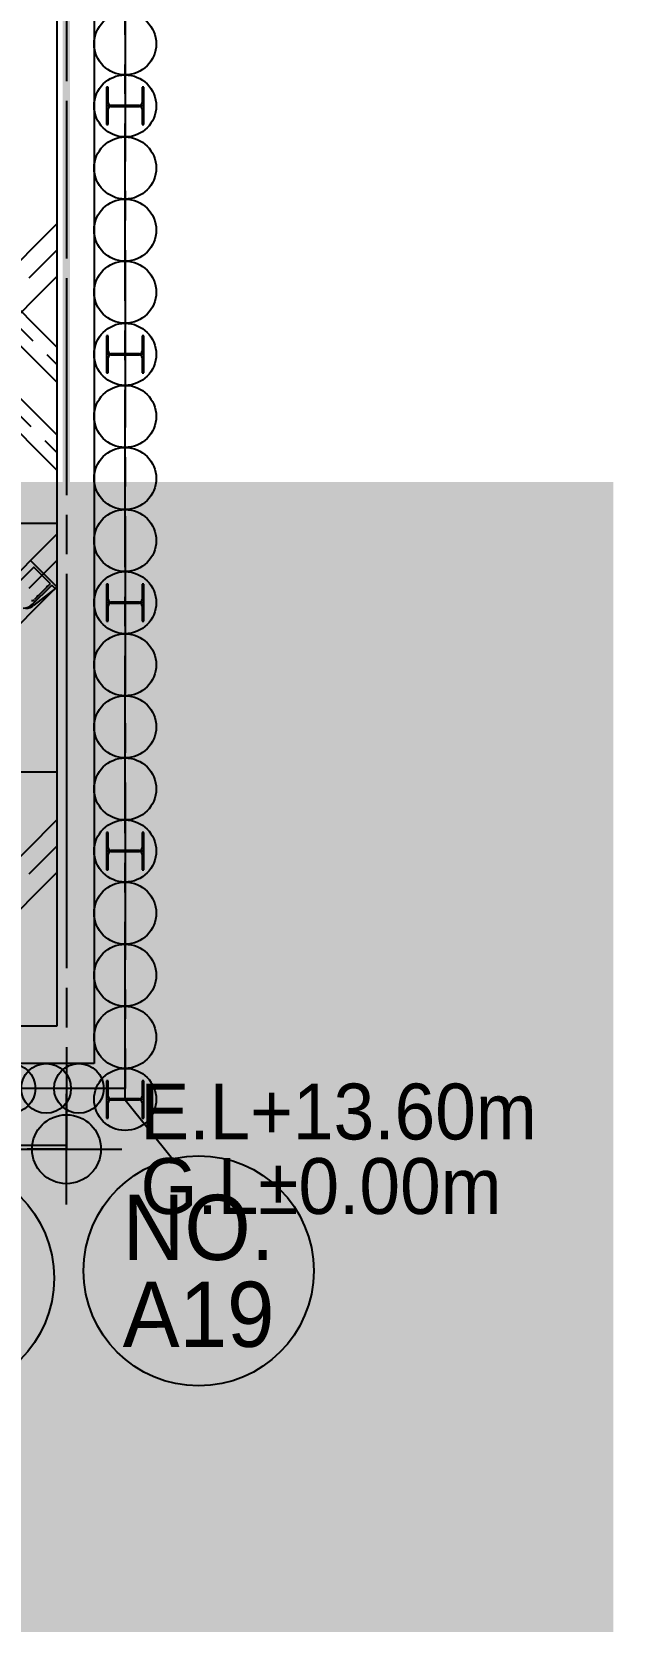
# Model space of a CAD drawing. Header units: millimetres. Extents: x 1073475 to 2890243, y -1340830 to -367733.
# Drawn here: x 2439059 to 2439879, y -383158 to -380916 of the extents above; entities that cross this region are included whole.
import ezdxf
from ezdxf.enums import TextEntityAlignment as Align

# ---------------------------------------------------------------- set-up
doc = ezdxf.new("R2010")
doc.units = ezdxf.units.MM
doc.header["$LTSCALE"] = 50
for name, pattern in [('CENTER2', [28.575000000000003, 19.05, -3.175, 3.175, -3.175]), ('DASHED2', [9.524999999999999, 6.35, -3.175]), ('HIDDEN', [9.524999999999999, 6.35, -3.175]), ('PHANTOM', [63.50000000000001, 31.75, -6.35, 6.35, -6.35, 6.35, -6.35])]:
    doc.linetypes.add(name, pattern=pattern)
for name, color, linetype in [('CEN', 1, 'CENTER2'), ('CIP', 1, 'Continuous'), ('H-BEAM', 5, 'Continuous'), ('HPILE-300x200', 3, 'Continuous'), ('NO', 2, 'Continuous'), ('ST-CEN', 1, 'HIDDEN'), ('ST-CEN(하부 H-BEAM)', 1, 'HIDDEN'), ('STRUT', 3, 'Continuous'), ('WALE-1', 3, 'Continuous'), ('건축', 233, 'HIDDEN'), ('대지경계선', 6, 'PHANTOM'), ('법면', 41, 'Continuous'), ('유압JACK', 2, 'Continuous'), ('현황레벨', 7, 'Continuous')]:
    doc.layers.add(name, color=color, linetype=linetype)
doc.styles.add('돋움', font='')
doc.styles.get('돋움').set_extended_font_data('Dotum')

# ---------------------------------------------------------------- blocks, each defined once
blk = doc.blocks.new('계측평면')
at = {"layer": '대지경계선', "color": 8}
blk.add_line((26244.97474204405, -35090.00000623024), (1238.203021687281, -35090.00000797042), dxfattribs=at)
at = {"layer": '대지경계선', "const_width": 60}
for points in [[(-5832.864789650936, -5157.838007851467), (-176.0105391723773, 499.0162449463169), (26244.97474421638, 499.0162437151084), (26244.97474204407, -35090.00000623028), (1238.203021687295, -35090.00000797046), (-5832.864790286098, -28018.93219313674), (-5832.864789650936, -5157.838007851467)], [(26246.58817301044, -35088.38657526327), (1239.816452653671, -35088.38657700345), (-5831.251359319722, -28017.31876216973), (-5831.25135868456, -5156.224576884455), (-174.3971082060016, 500.6296759133293), (26246.58817518275, 500.6296746821208)]]:
    blk.add_lwpolyline(points, dxfattribs=at)
blk = doc.blocks.new('A$C59AB4A79')
at = {"layer": '현황레벨'}
h = blk.add_hatch(color=251, dxfattribs=at)
h.paths.add_polyline_path([(13699.99998647836, -30462.71669219038, 0.4142135623731262), (13422.71667431947, -30740.00000434928), (13699.99998647836, -30740.00000434928)])
h.paths.add_polyline_path([(13699.99998647836, -30740.00000434928), (13699.99998647836, -31017.28331650817, 0.4142135623730878), (13977.28329863725, -30740.00000434928)])
at = {"layer": 'CEN', "color": 251, "ltscale": 1.5}
for p, q in [((14172.69378648815, 4361.246284772409), (14172.69378656056, -30250.00000257068)), ((14172.69378656079, -30338.75371413049), (14172.69378648815, 4361.246284772409)), ((14172.69378656056, -30250.00000257068), (-11144.97475883481, -30250.00000257045))]:
    blk.add_line(p, q, dxfattribs=at)
at = {"layer": 'CIP', "color": 251}
for centre, radius in [((14172.69378654403, -21838.75371413049), 250), ((14172.69378654403, -22338.75371413049), 250), ((14172.69378654589, -22838.75371413049), 250), ((14172.69378654682, -23338.75371413049), 250), ((14172.69378654775, -23838.75371413049), 250), ((14172.69378654868, -24338.75371413049), 250), ((14172.69378654961, -24838.75371413049), 250), ((14172.69378655148, -25338.75371413049), 250), ((14172.69378655148, -25838.75371413049), 250), ((14172.69378655334, -26338.75371413049), 250), ((14172.69378655334, -26838.75371413049), 250), ((14172.6937865552, -27338.75371413049), 250), ((14172.69378655613, -27838.75371413049), 250), ((14172.69378655707, -28338.75371413049), 250), ((14172.693786558, -28838.75371413049), 250), ((14172.69378655893, -29338.75371413049), 250), ((14172.69378656079, -29838.75371413049), 250), ((13249.72955371113, -30250.00000257068), 200), ((13536.58475095732, -30250.00000257068), 200), ((13800.81681460328, -30250.00000257068), 200), ((14172.69378656079, -30338.75371413049), 250)]:
    blk.add_circle(centre, radius, dxfattribs=at)
at = {"layer": 'H-BEAM', "color": 251}
for p, q in [((13622.69378564833, -24280.43089523155), (8561.512036141707, -19219.24914572889)), ((8420.090679904679, -19360.67050196638), (13622.6937856311, -24563.27360769443)), ((8207.958645548439, -19572.80253632215), (13622.69378560525, -24987.53767637175)), ((13622.69378558779, -25270.38038883766), (8066.537289311178, -19714.22389255965))]:
    blk.add_line(p, q, dxfattribs=at)
at = {"layer": 'HPILE-300x200', "color": 251}
for p, q in [((14036.69378654379, -22188.75371413073), (14022.69378654379, -22188.75371413084)), ((14022.69378654379, -22188.75371413084), (14022.69378654426, -22488.75371413084)), ((14036.69378654403, -22314.25371413073), (14036.69378654379, -22188.75371413073)), ((14322.69378654379, -22188.75371413014), (14308.69378654379, -22188.75371413026)), ((14308.69378654379, -22188.75371413026), (14308.69378654403, -22314.25371413026)), ((14322.69378654426, -22488.75371413014), (14322.69378654379, -22188.75371413014)), ((14322.69378654403, -22338.75371413014), (14022.69378654403, -22338.75371413084)), ((14036.69378654426, -22488.75371413073), (14036.69378654403, -22363.25371413073)), ((14288.69378654403, -22334.25371413026), (14056.69378654403, -22334.25371413073)), ((14056.69378654403, -22343.25371413073), (14288.69378654403, -22343.25371413026)), ((14308.69378654403, -22363.25371413026), (14308.69378654426, -22488.75371413026)), ((14022.69378654426, -22488.75371413084), (14036.69378654426, -22488.75371413073)), ((14308.69378654426, -22488.75371413026), (14322.69378654426, -22488.75371413014)), ((14036.69378654845, -24188.75371413073), (14022.69378654845, -24188.75371413084)), ((14022.69378654845, -24188.75371413084), (14022.69378654892, -24488.75371413084)), ((14036.69378654868, -24314.25371413073), (14036.69378654845, -24188.75371413073)), ((14322.69378654845, -24188.75371413014), (14308.69378654845, -24188.75371413026)), ((14308.69378654845, -24188.75371413026), (14308.69378654868, -24314.25371413026)), ((14322.69378654892, -24488.75371413014), (14322.69378654845, -24188.75371413014)), ((14322.69378654868, -24338.75371413014), (14022.69378654868, -24338.75371413084)), ((14036.69378654892, -24488.75371413073), (14036.69378654868, -24363.25371413073)), ((14288.69378654868, -24334.25371413026), (14056.69378654868, -24334.25371413073)), ((14056.69378654868, -24343.25371413073), (14288.69378654868, -24343.25371413026)), ((14308.69378654868, -24363.25371413026), (14308.69378654892, -24488.75371413026)), ((14022.69378654892, -24488.75371413084), (14036.69378654892, -24488.75371413073)), ((14308.69378654892, -24488.75371413026), (14322.69378654892, -24488.75371413014)), ((14036.69378655311, -26188.75371413073), (14022.69378655311, -26188.75371413084)), ((14022.69378655311, -26188.75371413084), (14022.69378655357, -26488.75371413084)), ((14036.69378655334, -26314.25371413073), (14036.69378655311, -26188.75371413073)), ((14322.69378655311, -26188.75371413014), (14308.69378655311, -26188.75371413026)), ((14308.69378655311, -26188.75371413026), (14308.69378655334, -26314.25371413026)), ((14322.69378655357, -26488.75371413014), (14322.69378655311, -26188.75371413014)), ((14322.69378655334, -26338.75371413014), (14022.69378655334, -26338.75371413084)), ((14036.69378655357, -26488.75371413073), (14036.69378655334, -26363.25371413073)), ((14288.69378655334, -26334.25371413026), (14056.69378655334, -26334.25371413073)), ((14056.69378655334, -26343.25371413073), (14288.69378655334, -26343.25371413026)), ((14308.69378655334, -26363.25371413026), (14308.69378655357, -26488.75371413026)), ((14022.69378655357, -26488.75371413084), (14036.69378655357, -26488.75371413073)), ((14308.69378655357, -26488.75371413026), (14322.69378655357, -26488.75371413014)), ((14036.69378655683, -28188.75371413073), (14022.69378655683, -28188.75371413084)), ((14022.69378655683, -28188.75371413084), (14022.6937865573, -28488.75371413084)), ((14036.69378655707, -28314.25371413073), (14036.69378655683, -28188.75371413073)), ((14322.69378655683, -28188.75371413014), (14308.69378655683, -28188.75371413026)), ((14308.69378655683, -28188.75371413026), (14308.69378655707, -28314.25371413026)), ((14322.6937865573, -28488.75371413014), (14322.69378655683, -28188.75371413014)), ((14322.69378655707, -28338.75371413014), (14022.69378655707, -28338.75371413084)), ((14036.6937865573, -28488.75371413073), (14036.69378655707, -28363.25371413073)), ((14288.69378655707, -28334.25371413026), (14056.69378655707, -28334.25371413073)), ((14056.69378655707, -28343.25371413073), (14288.69378655707, -28343.25371413026)), ((14308.69378655707, -28363.25371413026), (14308.6937865573, -28488.75371413026)), ((14022.6937865573, -28488.75371413084), (14036.6937865573, -28488.75371413073)), ((14308.6937865573, -28488.75371413026), (14322.6937865573, -28488.75371413014)), ((14036.69378656056, -30188.75371413073), (14022.69378656056, -30188.75371413084)), ((14022.69378656056, -30188.75371413084), (14022.69378656102, -30488.75371413084)), ((14036.69378656079, -30314.25371413073), (14036.69378656056, -30188.75371413073)), ((14322.69378656056, -30188.75371413014), (14308.69378656056, -30188.75371413026)), ((14308.69378656056, -30188.75371413026), (14308.69378656079, -30314.25371413026)), ((14322.69378656102, -30488.75371413014), (14322.69378656056, -30188.75371413014)), ((14322.69378656079, -30338.75371413014), (14022.69378656079, -30338.75371413084)), ((14036.69378656102, -30488.75371413073), (14036.69378656079, -30363.25371413073)), ((14288.69378656079, -30334.25371413026), (14056.69378656079, -30334.25371413073)), ((14056.69378656079, -30343.25371413073), (14288.69378656079, -30343.25371413026)), ((14308.69378656079, -30363.25371413026), (14308.69378656102, -30488.75371413026)), ((14022.69378656102, -30488.75371413084), (14036.69378656102, -30488.75371413073)), ((14308.69378656102, -30488.75371413026), (14322.69378656102, -30488.75371413014))]:
    blk.add_line(p, q, dxfattribs=at)
for centre, start, end in [((14056.69378654403, -22314.25371413073), 180, 270), ((14056.69378654403, -22363.25371413073), 90, 180), ((14288.69378654403, -22314.25371413026), 270, 0), ((14288.69378654403, -22363.25371413026), 0, 90), ((14056.69378654868, -24314.25371413073), 180, 270), ((14288.69378654868, -24314.25371413026), 270, 0), ((14056.69378654868, -24363.25371413073), 90, 180), ((14288.69378654868, -24363.25371413026), 0, 90), ((14056.69378655334, -26314.25371413073), 180, 270), ((14056.69378655334, -26363.25371413073), 90, 180), ((14288.69378655334, -26314.25371413026), 270, 0), ((14288.69378655334, -26363.25371413026), 0, 90), ((14056.69378655707, -28314.25371413073), 180, 270), ((14056.69378655707, -28363.25371413073), 90, 180), ((14288.69378655707, -28314.25371413026), 270, 0), ((14288.69378655707, -28363.25371413026), 0, 90), ((14056.69378656079, -30314.25371413073), 180, 270), ((14288.69378656079, -30314.25371413026), 270, 0), ((14056.69378656079, -30363.25371413073), 90, 180), ((14288.69378656079, -30363.25371413026), 0, 90)]:
    blk.add_arc(centre, 20, start, end, dxfattribs=at)
at = {"layer": 'NO', "color": 251, "ltscale": 0.2}
blk.add_line((14172.69378656079, -30343.25371413049), (14553.18387502269, -30816.7481578904), dxfattribs=at)
at = {"layer": 'NO', "color": 251}
for centre in [(14764.11971912882, -31719.18625596596), (12673.44324156665, -31778.08149271051)]:
    blk.add_circle(centre, 926.76234881814, dxfattribs=at)
at = {"layer": 'ST-CEN', "color": 251}
for p, q in [((13622.69378569582, -23500.31115803763), (7373.004940959625, -29750.0000019992)), ((13622.69378554332, -26000.31115788093), (9873.004940388026, -29750.0000025708)), ((13622.69378540292, -28300.31115773553), (12173.00494038803, -29750.0000025708))]:
    blk.add_line(p, q, dxfattribs=at)
at = {"layer": 'ST-CEN(하부 H-BEAM)', "color": 251}
for p, q in [((8490.801358023193, -19289.95982384763), (13622.69378563971, -24421.85225146031)), ((8137.247967429925, -19643.5132144409), (13622.69378559664, -25128.9590326153))]:
    blk.add_line(p, q, dxfattribs=at)
at = {"layer": 'STRUT', "color": 251}
for p, q in [((13622.69378570886, -23288.17912368209), (7160.872906591045, -29750.0000019985)), ((13622.69378568302, -23712.44319239317), (7585.136975328904, -29750.0000019992)), ((13622.69378555636, -25788.17912352539), (9660.872906019678, -29750.00000257033)), ((13622.69378553028, -26212.44319223624), (10085.13697475707, -29750.0000025708)), ((13622.69378541596, -28088.17912337987), (11960.87290601968, -29750.00000257057)), ((13622.69378538989, -28512.44319209154), (12385.1369747573, -29750.0000025708))]:
    blk.add_line(p, q, dxfattribs=at)
at = {"layer": 'WALE-1', "color": 251}
for p, q in [((13922.69378738385, 4149.999998756684), (13922.69378529605, -30050.00000257068)), ((13622.69378736545, 3849.999998793704), (13622.69378531445, -29750.00000257092)), ((13622.69378531445, -29750.00000257092), (-10937.86797767249, -29750.00000257068)), ((13922.69378529605, -30050.00000257068), (-11062.13204637007, -30050.00000257068))]:
    blk.add_line(p, q, dxfattribs=at)
at = {"layer": '건축', "color": 251}
for p, q in [((13699.99998865067, 4849.016245595994), (13699.99998647813, -30740.00000434939)), ((13699.99998647813, -30740.00000434939), (-11306.77173387818, -30740.0000060898))]:
    blk.add_line(p, q, dxfattribs=at)
at = {"layer": '대지경계선'}
blk.add_line((13699.99998865067, 4849.016245595878), (13699.99998647836, -30740.00000434951), dxfattribs=at)
at = {"layer": '대지경계선', "const_width": 60}
blk.add_lwpolyline([(13699.99998647836, -30740.00000434951), (-11306.77173387841, -30740.00000608969), (-18377.83954585181, -23668.93219125597), (-18377.83954521664, -807.8380059706978), (-12720.98529473809, 4849.016246827086), (13699.99998865067, 4849.016245595878)], dxfattribs=at)
at = {"layer": '법면', "color": 251}
for p, q in [((13622.69378556171, -25700.00000108418), (12300.00000029686, -25700.00000108418)), ((10300.00000029663, -27700.00000108418), (13622.69378543948, -27700.00000108418))]:
    blk.add_line(p, q, dxfattribs=at)
at = {"layer": '유압JACK', "color": 251}
for p, q in [((13435.31048849225, -26054.75838009699), (13309.11680055899, -26180.95206811209)), ((13622.69378553028, -26212.44319223624), (13410.56175113446, -26000.311157836)), ((13568.2465633722, -26183.45181425614), (13439.55312921875, -26054.7583800999)), ((13571.07499050838, -26207.49344484706), (13421.8243974552, -26356.74403789721)), ((13613.50139739225, -26221.63558045845), (13438.52878181427, -26359.87122865731)), ((13568.246563375, -26187.69445498253), (13442.05287544173, -26313.88814299763)), ((13546.32625315618, -26203.95791086729), (13535.71965142968, -26214.56451267784)), ((13538.54807855445, -26217.39293980261), (13535.71965142968, -26214.56451267784)), ((13549.1546802388, -26206.78633794992), (13546.32625315618, -26203.95791086729)), ((13606.43032957707, -26221.63558046159), (13592.28819397464, -26207.49344485882)), ((13613.50139739225, -26221.63558045845), (13622.69378553028, -26212.44319223624)), ((13461.47343942476, -26288.81072459696), (13472.08004115312, -26278.204122953)), ((13464.30186650739, -26291.63915167958), (13461.47343942476, -26288.81072459696)), ((13474.90846827789, -26281.03255007777), (13472.08004115312, -26278.204122953))]:
    blk.add_line(p, q, dxfattribs=at)
for centre, radius, start, end in [((13437.43180885492, -26056.87970029505), 2.999999999929059, 45, 135), ((13566.12524305051, -26185.57313449343), 2.999999999929059, 315, 45), ((13581.68159220391, -26218.10004646063), 14.9999999996453, 45, 135), ((13609.96586348535, -26218.10004646913), 4.999999999881765, 225, 315), ((13349.7505679985, -26273.25437536638), 109.9999999973988, 270.3602265900034, 315), ((13370.81066365028, -26273.1864174509), 109.9999999973988, 270, 307.9969304036532), ((13424.37520589004, -26296.2104733634), 24.99999999940882, 254.7623002840045, 315)]:
    blk.add_arc(centre, radius, start, end, dxfattribs=at)
at = {"layer": '현황레벨', "color": 251}
for p, q in [((13699.99998647836, -31186.26316605404), (13699.99998647836, -30293.73684264498)), ((13253.73682477395, -30740.00000434951), (14146.26314818277, -30740.00000434951))]:
    blk.add_line(p, q, dxfattribs=at)
blk.add_circle((13699.99998647836, -30740.00000434951), 277.2833121588783, dxfattribs=at)
at = {"layer": 'NO', "color": 251, "style": '돋움'}
for s, p in [('NO.', (14764.11971912882, -31369.18625596573)), ('A19', (14764.11971912999, -32069.18625596596))]:
    blk.add_text(s, height=524.9999999999997, dxfattribs=at).set_placement(p, align=Align.MIDDLE_CENTER)
at = {"layer": '현황레벨', "color": 251, "style": '돋움'}
for s, p in [('E.L+13.60m', (14296.26314818254, -30436.26396923838)), ('G.L%%P0.00m', (14296.26314818277, -31036.26396923861))]:
    blk.add_text(s, height=450, dxfattribs=at).set_placement(p, align=Align.MIDDLE_LEFT)

msp = doc.modelspace()

# ---------------------------------------------------------------- hatches: boundary and pattern name
at = {"layer": '현황레벨'}
msp.add_hatch(color=253, dxfattribs=at).paths.add_polyline_path([(2434336.153213383, -376524.1484793489), (2434336.153213115, -380916.729468941), (2435070.192804333, -381650.7690600399), (2439778.653215061, -381650.7690600399), (2439778.653215061, -383150.7690600399), (2434448.872460845, -383150.7690600399), (2432836.153213077, -381538.0498125344), (2432836.153213383, -376524.1484792574)])

# ---------------------------------------------------------------- linework, layer by layer
at = {"color": 250, "linetype": 'DASHED2', "ltscale": 1.6, "const_width": 200, "elevation": 1.750000000000037e-09}
msp.add_lwpolyline([(2434336.153213383, -376524.1484793489), (2434336.153213115, -380916.729468941), (2435070.192804333, -381650.7690600399), (2439778.653215061, -381650.7690600399), (2439778.653215061, -383150.7690600399), (2434448.872460845, -383150.7690600399), (2432836.153213077, -381538.0498125344), (2432836.153213383, -376524.1484792574)], close=True, dxfattribs=at)

# ---------------------------------------------------------------- block references
at = {"ltscale": 0.2, "xscale": 0.1751524569241688, "yscale": 0.1751524569241688, "zscale": 0.1751524569241688, "rotation": 0.000612302615251796}
msp.add_blockref('A$C59AB4A79', (2436707.823632057, -377107.7345485468, 1.750000000000037e-09), dxfattribs=at)
at = {"xscale": 0.175, "yscale": 0.175, "zscale": 0.175}
msp.add_blockref('계측평면', (2434514.532633161, -376345.7690502725, 1.750000000000037e-09), dxfattribs=at)

doc.saveas('drawing.dxf')
